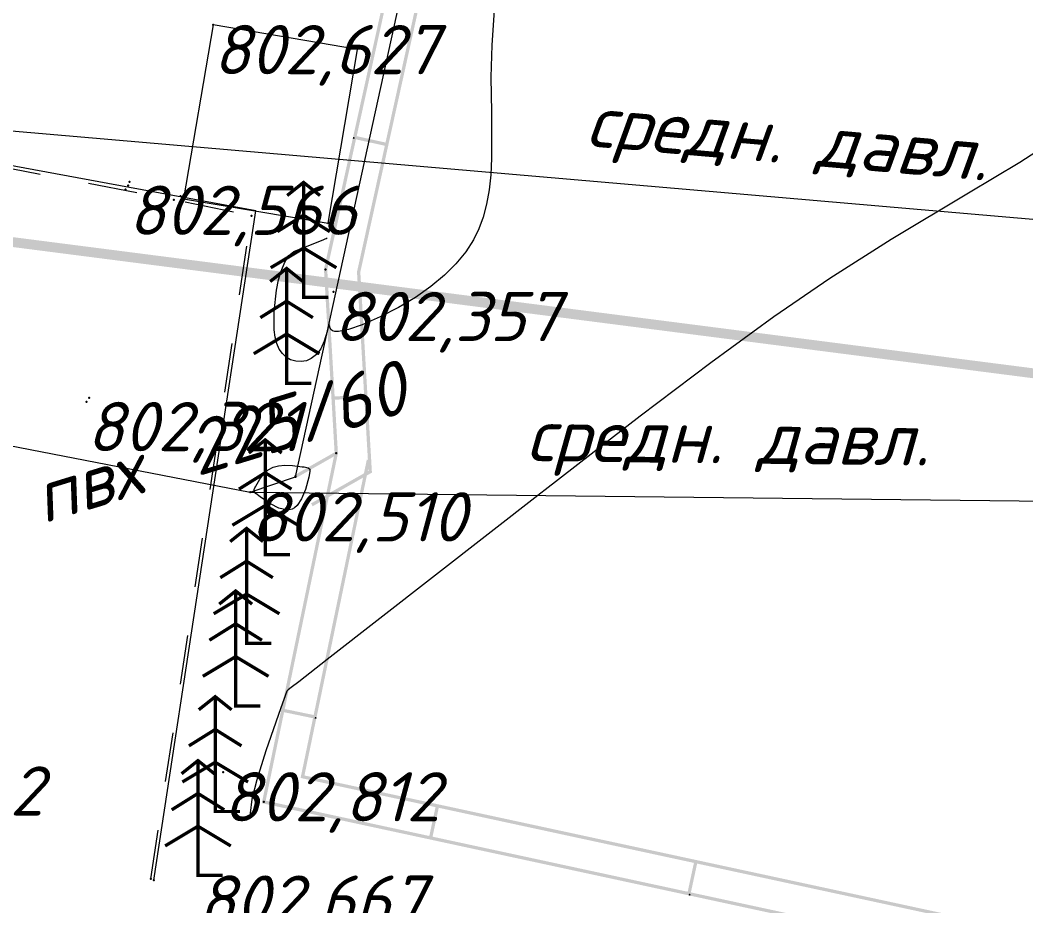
# Model space of a CAD drawing. Header units: metres. Extents: x 629572 to 645168, y 4785785 to 4790166.
# Drawn here: x 635192.36 to 635222.99, y 4788155.32 to 4788182.31 of the extents above; entities that cross this region are included whole.
import ezdxf

# ---------------------------------------------------------------- set-up
doc = ezdxf.new("R2010")
doc.units = ezdxf.units.M
for name, pattern in [('Сплошная', [0]), ('Сплошная_0_50', [0]), ('Штриховая 1.5-1.5', [3, 1.5, -1.5])]:
    doc.linetypes.add(name, pattern=pattern)
doc.layers.get('0').update_dxf_attribs({"linetype": 'CONTINUOUS'})
for name, color, linetype in [('Газопровод наземн.', 7, 'CONTINUOUS'), ('Газопровод подземный', 7, 'CONTINUOUS'), ('Горизонтали', 7, 'CONTINUOUS'), ('Деревья ориентиры_хвойные', 7, 'CONTINUOUS'), ('Здания и строения', 7, 'CONTINUOUS'), ('красная линия', 7, 'CONTINUOUS'), ('Нурсултан', 7, 'CONTINUOUS'), ('Ограды каменные и жб (H более 1м) - по краю', 7, 'CONTINUOUS'), ('Проезжие части улиц и тротуаров (без бортового камня)', 7, 'CONTINUOUS'), ('Тротуары и пешеходные дорожки (бордюр)', 7, 'CONTINUOUS')]:
    doc.layers.add(name, color=color, linetype=linetype)
doc.styles.add('ISOCPEUR', font='isocpeui.ttf')
doc.styles.get("Standard").update_dxf_attribs({"font": 'isocpeui.ttf'})
doc.linetypes.add('GAZ_NIZ_DAV', pattern='A,10,-1.8,["S",Standard,S=1.8,R=90,X=0,Y=-0.594],0', length=11.8)
doc.linetypes.add('GAZ_PODZ', pattern='A,4,-2.2,["|",Standard,S=1.8,R=0,X=-1.5,Y=-1],0,["-",Standard,S=1.5,R=0,X=-1.5,Y=0.05],4,-2,10,-2', length=24.2)

# ---------------------------------------------------------------- blocks, each defined once
blk = doc.blocks.new('105 - 388.2 дер хвой')
at = {"color": 7, "linetype": 'Continuous', "lineweight": 0, "const_width": 0.1, "flags": 128}
for points in [[(0.5, 3.1), (0, 3.5), (-0.5, 3.1)], [(0, 2.5), (0, 3.5)], [(0, 2.5), (-0.8, 2)], [(0, 1.5), (0, 2.5)], [(0.8, 2), (0, 2.5)], [(0, 1.5), (-1, 0.9)], [(0.75, 0), (0, 0), (0, 1.5)], [(1, 0.9), (0, 1.5)]]:
    blk.add_lwpolyline(points, dxfattribs=at)
at = {"color": 7, "style": 'ISOCPEUR', "flags": 1}
for tag in ['X', 'Отметка', 'Имя объекта CREDO-III', 'Код объекта CREDO-III', 'Порода', 'Y']:
    blk.add_attdef(tag, (0, 0), '', height=2.5, dxfattribs=at)

msp = doc.modelspace()

# ---------------------------------------------------------------- hatches: boundary and pattern name
at = {"layer": 'Ограды каменные и жб (H более 1м) - по краю'}
for points in [[(635203.774, 4788184.492), (635203.159, 4788181.703), (635202.506, 4788178.746), (635202.555, 4788178.735), (635202.544, 4788178.686), (635203.521, 4788178.471), (635203.57, 4788178.46), (635203.58, 4788178.509), (635204.233, 4788181.466), (635204.848, 4788184.255), (635205.303, 4788186.321), (635205.206, 4788186.342), (635204.75, 4788184.277), (635204.135, 4788181.488), (635203.493, 4788178.579), (635202.615, 4788178.773), (635203.256, 4788181.682), (635203.871, 4788184.471), (635204.327, 4788186.536), (635204.229, 4788186.558)], [(635201.77, 4788173.815), (635201.718, 4788174.709), (635202.138, 4788176.61), (635202.593, 4788178.675), (635202.495, 4788178.697), (635202.04, 4788176.631), (635201.619, 4788174.724), (635201.618, 4788174.717), (635201.618, 4788174.71), (635201.67, 4788173.809), (635201.846, 4788170.785), (635201.896, 4788170.788), (635201.846, 4788170.785), (635201.849, 4788170.735), (635201.899, 4788170.738), (635202.897, 4788170.796), (635202.947, 4788170.799), (635202.944, 4788170.849), (635202.769, 4788173.873), (635202.725, 4788174.629), (635203.114, 4788176.394), (635203.57, 4788178.46), (635203.472, 4788178.481), (635203.016, 4788176.416), (635202.624, 4788174.637), (635202.669, 4788173.867), (635202.841, 4788170.893), (635201.943, 4788170.841)], [(635202.544, 4788178.686), (635202.555, 4788178.735), (635202.506, 4788178.746), (635202.495, 4788178.697)], [(635201.545, 4788168.915), (635200.731, 4788168.452), (635200.747, 4788168.424), (635200.781, 4788168.366), (635201.595, 4788168.828), (635202.018, 4788169.069), (635202.045, 4788169.084), (635202.043, 4788169.115), (635201.949, 4788170.741), (635201.849, 4788170.735), (635201.941, 4788169.14)], [(635202.04, 4788168.046), (635201.225, 4788167.583), (635201.242, 4788167.555), (635201.275, 4788167.496), (635202.089, 4788167.959), (635202.512, 4788168.199), (635203.079, 4788168.521), (635203.041, 4788169.173), (635202.947, 4788170.799), (635202.847, 4788170.793), (635202.941, 4788169.167), (635202.976, 4788168.578), (635202.462, 4788168.286)], [(635201.514, 4788167.051), (635200.932, 4788164.255), (635200.316, 4788161.29), (635200.365, 4788161.279), (635200.316, 4788161.29), (635200.305, 4788161.241), (635200.354, 4788161.231), (635201.333, 4788161.027), (635201.344, 4788161.076), (635201.393, 4788161.066), (635202.009, 4788164.031), (635202.59, 4788166.827), (635203.021, 4788168.898), (635202.923, 4788168.919), (635202.493, 4788166.848), (635201.911, 4788164.052), (635201.305, 4788161.135), (635200.424, 4788161.318), (635201.03, 4788164.235), (635201.611, 4788167.031), (635202.042, 4788169.102), (635201.944, 4788169.122)], [(635201.893, 4788157.98), (635204.854, 4788157.341), (635204.865, 4788157.39), (635204.854, 4788157.341), (635204.903, 4788157.33), (635204.914, 4788157.379), (635205.125, 4788158.357), (635205.135, 4788158.406), (635205.086, 4788158.416), (635202.126, 4788159.055), (635201.024, 4788159.293), (635201.382, 4788161.017), (635201.285, 4788161.037), (635200.906, 4788159.217), (635200.973, 4788159.26), (635200.922, 4788159.227), (635200.906, 4788159.217), (635202.104, 4788158.958), (635205.016, 4788158.329), (635204.826, 4788157.449), (635201.915, 4788158.078), (635199.843, 4788158.525), (635199.973, 4788159.15), (635200.403, 4788161.22), (635200.305, 4788161.241), (635199.875, 4788159.17), (635199.735, 4788158.497), (635199.725, 4788158.449), (635199.773, 4788158.438)], [(635201.333, 4788161.027), (635201.382, 4788161.017), (635201.393, 4788161.066), (635201.344, 4788161.076)], [(635206.97, 4788156.884), (635209.762, 4788156.281), (635212.723, 4788155.641), (635212.733, 4788155.69), (635212.782, 4788155.68), (635212.993, 4788156.657), (635213.004, 4788156.706), (635212.955, 4788156.717), (635212.944, 4788156.668), (635212.955, 4788156.717), (635209.994, 4788157.356), (635207.203, 4788157.959), (635205.135, 4788158.406), (635205.114, 4788158.308), (635207.181, 4788157.861), (635209.973, 4788157.258), (635212.885, 4788156.629), (635212.695, 4788155.75), (635209.783, 4788156.379), (635206.992, 4788156.982), (635204.924, 4788157.428), (635204.903, 4788157.33)], [(635214.839, 4788155.184), (635217.631, 4788154.582), (635220.591, 4788153.942), (635220.64, 4788153.932), (635220.651, 4788153.98), (635220.602, 4788153.991), (635220.651, 4788153.98), (635220.862, 4788154.958), (635220.813, 4788154.968), (635220.862, 4788154.958), (635220.872, 4788155.007), (635220.823, 4788155.017), (635217.863, 4788155.657), (635215.071, 4788156.26), (635213.004, 4788156.706), (635212.983, 4788156.608), (635215.05, 4788156.162), (635217.842, 4788155.559), (635220.754, 4788154.93), (635220.564, 4788154.05), (635217.652, 4788154.679), (635214.86, 4788155.282), (635212.793, 4788155.729), (635212.772, 4788155.631)], [(635212.782, 4788155.68), (635212.733, 4788155.69), (635212.723, 4788155.641), (635212.772, 4788155.631)]]:
    msp.add_hatch(color=7, dxfattribs=at).paths.add_polyline_path(points)

# ---------------------------------------------------------------- linework, layer by layer
at = {"layer": 'Газопровод наземн.', "color": 50, "linetype": 'GAZ_NIZ_DAV', "lineweight": 13, "flags": 128}
msp.add_lwpolyline([(635199.374, 4788167.924), (635200.756, 4788168.397), (635207.315, 4788198.386)], dxfattribs=at)
msp.add_lwpolyline([(635199.374, 4788167.924), (635200.756, 4788168.397), (635207.315, 4788198.386)], dxfattribs=at)
at = {"layer": 'Газопровод подземный', "color": 50, "linetype": 'GAZ_PODZ', "lineweight": 13, "ltscale": 0.5, "flags": 128}
for points in [[(634767.772, 4788220.603), (634852.542, 4788235.035), (634896.009, 4788225.723), (634931.084, 4788219.172), (634979.801, 4788210.62), (635199.374, 4788167.924), (635281.07, 4788167.023), (635401.234, 4788144.547), (635406.883, 4788140.607), (635414.121, 4788129.765)], [(635104.876, 4788186.491), (635281.55, 4788171.194)]]:
    msp.add_lwpolyline(points, dxfattribs=at)
at = {"layer": 'Горизонтали', "color": 34, "linetype": 'Сплошная', "lineweight": 0, "true_color": 0xa55200, "flags": 128}
for points, elevation in [([(635207.218, 4788185.897), (635207.092, 4788185.012), (635206.922, 4788183.737), (635206.805, 4788182.612), (635206.731, 4788181.551), (635206.704, 4788180.567), (635206.717, 4788179.5), (635206.724, 4788178.105), (635206.698, 4788177.591), (635206.649, 4788177.133), (635206.572, 4788176.702), (635206.469, 4788176.309), (635206.336, 4788175.948), (635206.174, 4788175.616), (635205.936, 4788175.246), (635205.638, 4788174.885), (635205.284, 4788174.533), (635204.873, 4788174.192), (635204.404, 4788173.862), (635203.887, 4788173.551), (635203.333, 4788173.266), (635202.778, 4788173.024), (635202.361, 4788172.88), (635202.059, 4788172.82), (635201.953, 4788172.821), (635201.875, 4788172.843), (635201.824, 4788172.884), (635201.793, 4788172.95), (635201.765, 4788173.042)], 802.5), ([(635225.042, 4788181.7), (635225.01, 4788181.477), (635224.937, 4788180.872), (635224.91, 4788180.355), (635224.909, 4788180.295), (635224.9, 4788180.038), (635224.863, 4788179.837), (635224.789, 4788179.641), (635224.674, 4788179.446), (635224.508, 4788179.238), (635224.294, 4788179.021), (635224.027, 4788178.793), (635223.706, 4788178.552), (635222.814, 4788177.969), (635221.245, 4788177.034), (635218.889, 4788175.625), (635217.022, 4788174.434), (635215.316, 4788173.263), (635213.398, 4788171.869), (635211.248, 4788170.243), (635208.356, 4788167.997), (635208.218, 4788167.89), (635201.718, 4788162.823), (635200.851, 4788162.148), (635200.623, 4788161.97), (635200.532, 4788161.9), (635200.486, 4788161.864), (635200.486, 4788161.864)], 803), ([(635201.765, 4788173.042), (635201.711, 4788172.826), (635201.623, 4788172.527), (635201.518, 4788172.296), (635201.386, 4788172.118), (635201.23, 4788171.994), (635201.082, 4788171.932), (635200.921, 4788171.905), (635200.758, 4788171.915), (635200.604, 4788171.961), (635200.469, 4788172.04), (635200.353, 4788172.15), (635200.258, 4788172.287), (635200.187, 4788172.451), (635200.136, 4788172.645), (635200.105, 4788172.877), (635200.1, 4788173.435), (635200.175, 4788174.081), (635200.238, 4788174.392), (635200.313, 4788174.663), (635200.423, 4788174.937), (635200.552, 4788175.132), (635200.703, 4788175.256), (635200.922, 4788175.348), (635200.957, 4788175.36), (635201.589, 4788175.618), (635201.658, 4788175.649), (635201.681, 4788175.659), (635201.712, 4788175.673), (635201.715, 4788175.674), (635201.72, 4788175.676)], 802.5), ([(635200.486, 4788161.864), (635200.304, 4788161.349), (635199.851, 4788160.042), (635199.571, 4788159.163), (635199.423, 4788158.573), (635199.371, 4788158.146), (635199.37, 4788158.096), (635199.368, 4788158.058), (635199.367, 4788158.026), (635199.367, 4788158.025), (635199.367, 4788158.02)], 803)]:
    msp.add_lwpolyline(points, dxfattribs=dict(at, elevation=elevation))
at = {"layer": 'Горизонтали', "color": 34, "linetype": 'Сплошная', "lineweight": 0, "true_color": 0xa55200, "elevation": 802.5, "flags": 128}
msp.add_lwpolyline([(635201.159, 4788168.387), (635201.055, 4788168.008), (635200.935, 4788167.72), (635200.798, 4788167.519), (635200.724, 4788167.452), (635200.646, 4788167.409), (635200.562, 4788167.386), (635200.467, 4788167.384), (635200.246, 4788167.437), (635199.986, 4788167.568), (635199.672, 4788167.784), (635199.539, 4788167.888), (635199.49, 4788167.947), (635199.488, 4788168.004), (635199.533, 4788168.102), (635199.536, 4788168.106), (635199.539, 4788168.113), (635199.662, 4788168.324), (635199.786, 4788168.484), (635199.922, 4788168.605), (635200.068, 4788168.686), (635200.232, 4788168.732), (635200.431, 4788168.749), (635200.662, 4788168.74), (635200.952, 4788168.702), (635200.99, 4788168.696), (635201.011, 4788168.693), (635201.136, 4788168.668), (635201.184, 4788168.629), (635201.191, 4788168.552), (635201.159, 4788168.387)], close=True, dxfattribs=at)
at = {"layer": 'Здания и строения', "color": 8, "linetype": 'Сплошная', "lineweight": 0, "flags": 128}
msp.add_lwpolyline([(635198.24, 4788182.161), (635197.344, 4788176.867), (635201.744, 4788176.122), (635202.64, 4788181.416), (635198.24, 4788182.161)], close=True, dxfattribs=at)
at = {"layer": 'красная линия', "color": 1, "linetype": 'Сплошная_0_50', "lineweight": 0, "true_color": 0xff0000, "const_width": 0.3, "elevation": 794.579, "flags": 128}
msp.add_lwpolyline([(635401.641, 4788148.595), (634957.655, 4788205.711), (634868.946, 4788233.682), (634603.956, 4788290.084), (634469.438, 4788276.801), (634466.442, 4788288.998), (634455.452, 4788300.111), (634423.85, 4788288.187), (634367.861, 4788295.693), (634267.843, 4788409.4), (634475.845, 4788682.207), (634474.555, 4788790.795), (634449.85, 4788818.401), (634024.042, 4788644.6), (633889.34, 4788556.209), (633827.944, 4788529.992), (633792.752, 4788543.316), (633784.34, 4788495.79), (633741.538, 4788462.098), (633741.25, 4788461.815), (633707.246, 4788430.797), (633615.343, 4788446.001), (633603.65, 4788448.117), (633593.847, 4788448.295), (633403.135, 4788458.998), (633383.735, 4788456.919), (632950.737, 4788523.705), (632422.446, 4788608.882), (631759.541, 4788723.01), (631749.061, 4788727.901), (631729.34, 4788731.902), (631702.953, 4788733.892), (631676.149, 4788739.917), (631633.151, 4788748.593), (631552.757, 4788764.604), (631505.748, 4788774.005), (631486.053, 4788777.916), (631418.334, 4788781.792), (630663.641, 4788895.085)], dxfattribs=at)
at = {"layer": 'Нурсултан', "color": 7}
for p in [(635198.24, 4788182.161, 15.95), (635195.579, 4788177.147, 15.714), (635195.656, 4788177.266, 15.889), (635195.7, 4788177.384, 15.798), (635197.045, 4788176.83, 15.912), (635197.244, 4788176.943, 15.642), (635197.341, 4788176.851, 15.97), (635199.414, 4788176.345, 15.928), (635201.744, 4788176.122, 15.884), (635201.668, 4788174.713, 15.69), (635201.909, 4788174.028, 15.68), (635200.997, 4788173.864, 15.569), (635194.39, 4788170.674, 15.644), (635194.466, 4788170.797, -786.677), (635198.547, 4788169.969, 16.115), (635201.993, 4788169.112, 16.139), (635200.756, 4788168.409, 15.654), (635200.756, 4788168.397, 15.619), (635199.374, 4788167.924, 15.833), (635198.547, 4788159.394, 16.135), (635199.784, 4788158.487, 16.409), (635196.346, 4788156.14, 16.057), (635196.44, 4788156.106, 16.207), (635197.781, 4788156.246, 15.99)]:
    msp.add_point(p, dxfattribs=at)
at = {"layer": 'Проезжие части улиц и тротуаров (без бортового камня)', "linetype": 'Штриховая 1.5-1.5', "lineweight": 0, "flags": 128}
msp.add_lwpolyline([(635196.346, 4788156.14), (635199.414, 4788176.345), (635197.045, 4788176.83), (635187.683, 4788178.623), (635180.497, 4788179.918), (635172.6, 4788181.307)], dxfattribs=at)
at = {"layer": 'Тротуары и пешеходные дорожки (бордюр)', "color": 7, "linetype": 'Сплошная', "lineweight": 0, "flags": 128}
msp.add_lwpolyline([(635196.44, 4788156.106), (635199.544, 4788176.494), (635187.718, 4788178.684), (635180.527, 4788179.98), (635174.63, 4788181.024), (635172.629, 4788181.366)], dxfattribs=at)

# ---------------------------------------------------------------- block references
at = {"layer": 'Деревья ориентиры_хвойные', "color": 7, "linetype": 'Continuous'}
for p in [(635200.997, 4788173.864), (635200.48, 4788171.243), (635199.829, 4788166.018), (635199.261, 4788163.32), (635198.929, 4788161.414), (635198.306, 4788158.195), (635197.781, 4788156.246)]:
    msp.add_blockref('105 - 388.2 дер хвой', p, dxfattribs=at)

# ---------------------------------------------------------------- texts
at = {"layer": 'Газопровод подземный', "color": 2, "style": 'ISOCPEUR'}
for s, height, rotation, p in [('средн. давл.', 1.61454, 355.0515, (635209.572, 4788178.47)), (' 225/60', 1.6145, 17.0894, (635196.769, 4788168.096)), ('средн. давл.', 1.61454, 359.368, (635207.776, 4788168.871)), ('пвх', 1.6145, 17.0894, (635193.066, 4788166.958))]:
    msp.add_text(s, height=height, rotation=rotation, dxfattribs=at).set_placement(p)
at = {"layer": 'Нурсултан', "color": 251, "char_height": 1.5, "attachment_point": 1, "style": 'ISOCPEUR'}
for s, insert in [('802,627', (635198.24, 4788182.161, 15.95)), ('802,566', (635195.656, 4788177.266, 15.889)), ('802,357', (635201.909, 4788174.028, 15.68)), ('802,321', (635194.39, 4788170.674, 15.644)), ('802,510', (635199.374, 4788167.924, 15.833)), ('802,762', (635186.214, 4788159.571, 16.085)), ('802,812', (635198.547, 4788159.394, 16.135)), ('802,667', (635197.781, 4788156.246, 15.99))]:
    msp.add_mtext(s, dxfattribs=dict(at, insert=insert))

doc.saveas('drawing.dxf')
